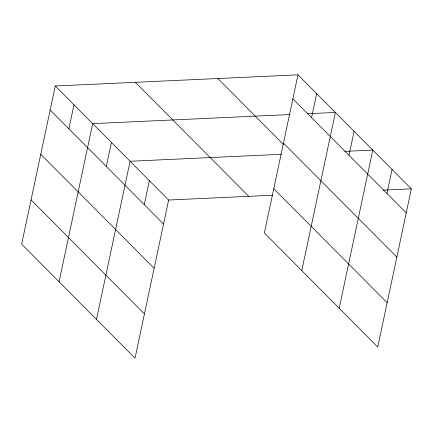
<?xml version="1.0" encoding="UTF-8"?>
<svg xmlns="http://www.w3.org/2000/svg" width="433" height="433" viewBox="0 0 433 433"><rect width="100%" height="100%" fill="white"/><g stroke="black" fill="none" stroke-linecap="round" stroke-linejoin="round"><path stroke-width="0.65" d="M55.267 85.999L21.65 244.147L135.026 358.172L168.643 200.024L55.267 85.999L297.974 74.828L411.35 188.853L377.733 347.001L264.357 232.976L297.974 74.828M68.869 128.823L73.973 104.818M59.067 281.775L92.678 123.632L290.002 114.545M106.285 166.451L111.389 142.446M96.478 319.402L130.095 161.26L281.396 154.294M144.265 204.652L149.369 180.642M311.576 117.652L316.68 93.642M301.774 270.603L335.386 112.456L307.354 113.744M348.993 155.279L354.097 131.269M339.185 308.231L372.802 150.083L344.771 151.377M386.972 193.475L392.076 169.465M168.643 200.024L272.693 195.234M383.319 190.141L411.35 188.853M292.87 98.832L406.246 212.857M283.463 143.101L396.839 257.126M217.88 78.514L283.355 144.362M273.77 188.707L387.145 302.732M135.361 82.313L248.737 196.338M50.163 110.009L163.539 224.034M40.751 154.272L154.132 268.298M31.057 199.884L144.438 313.909"/></g></svg>
